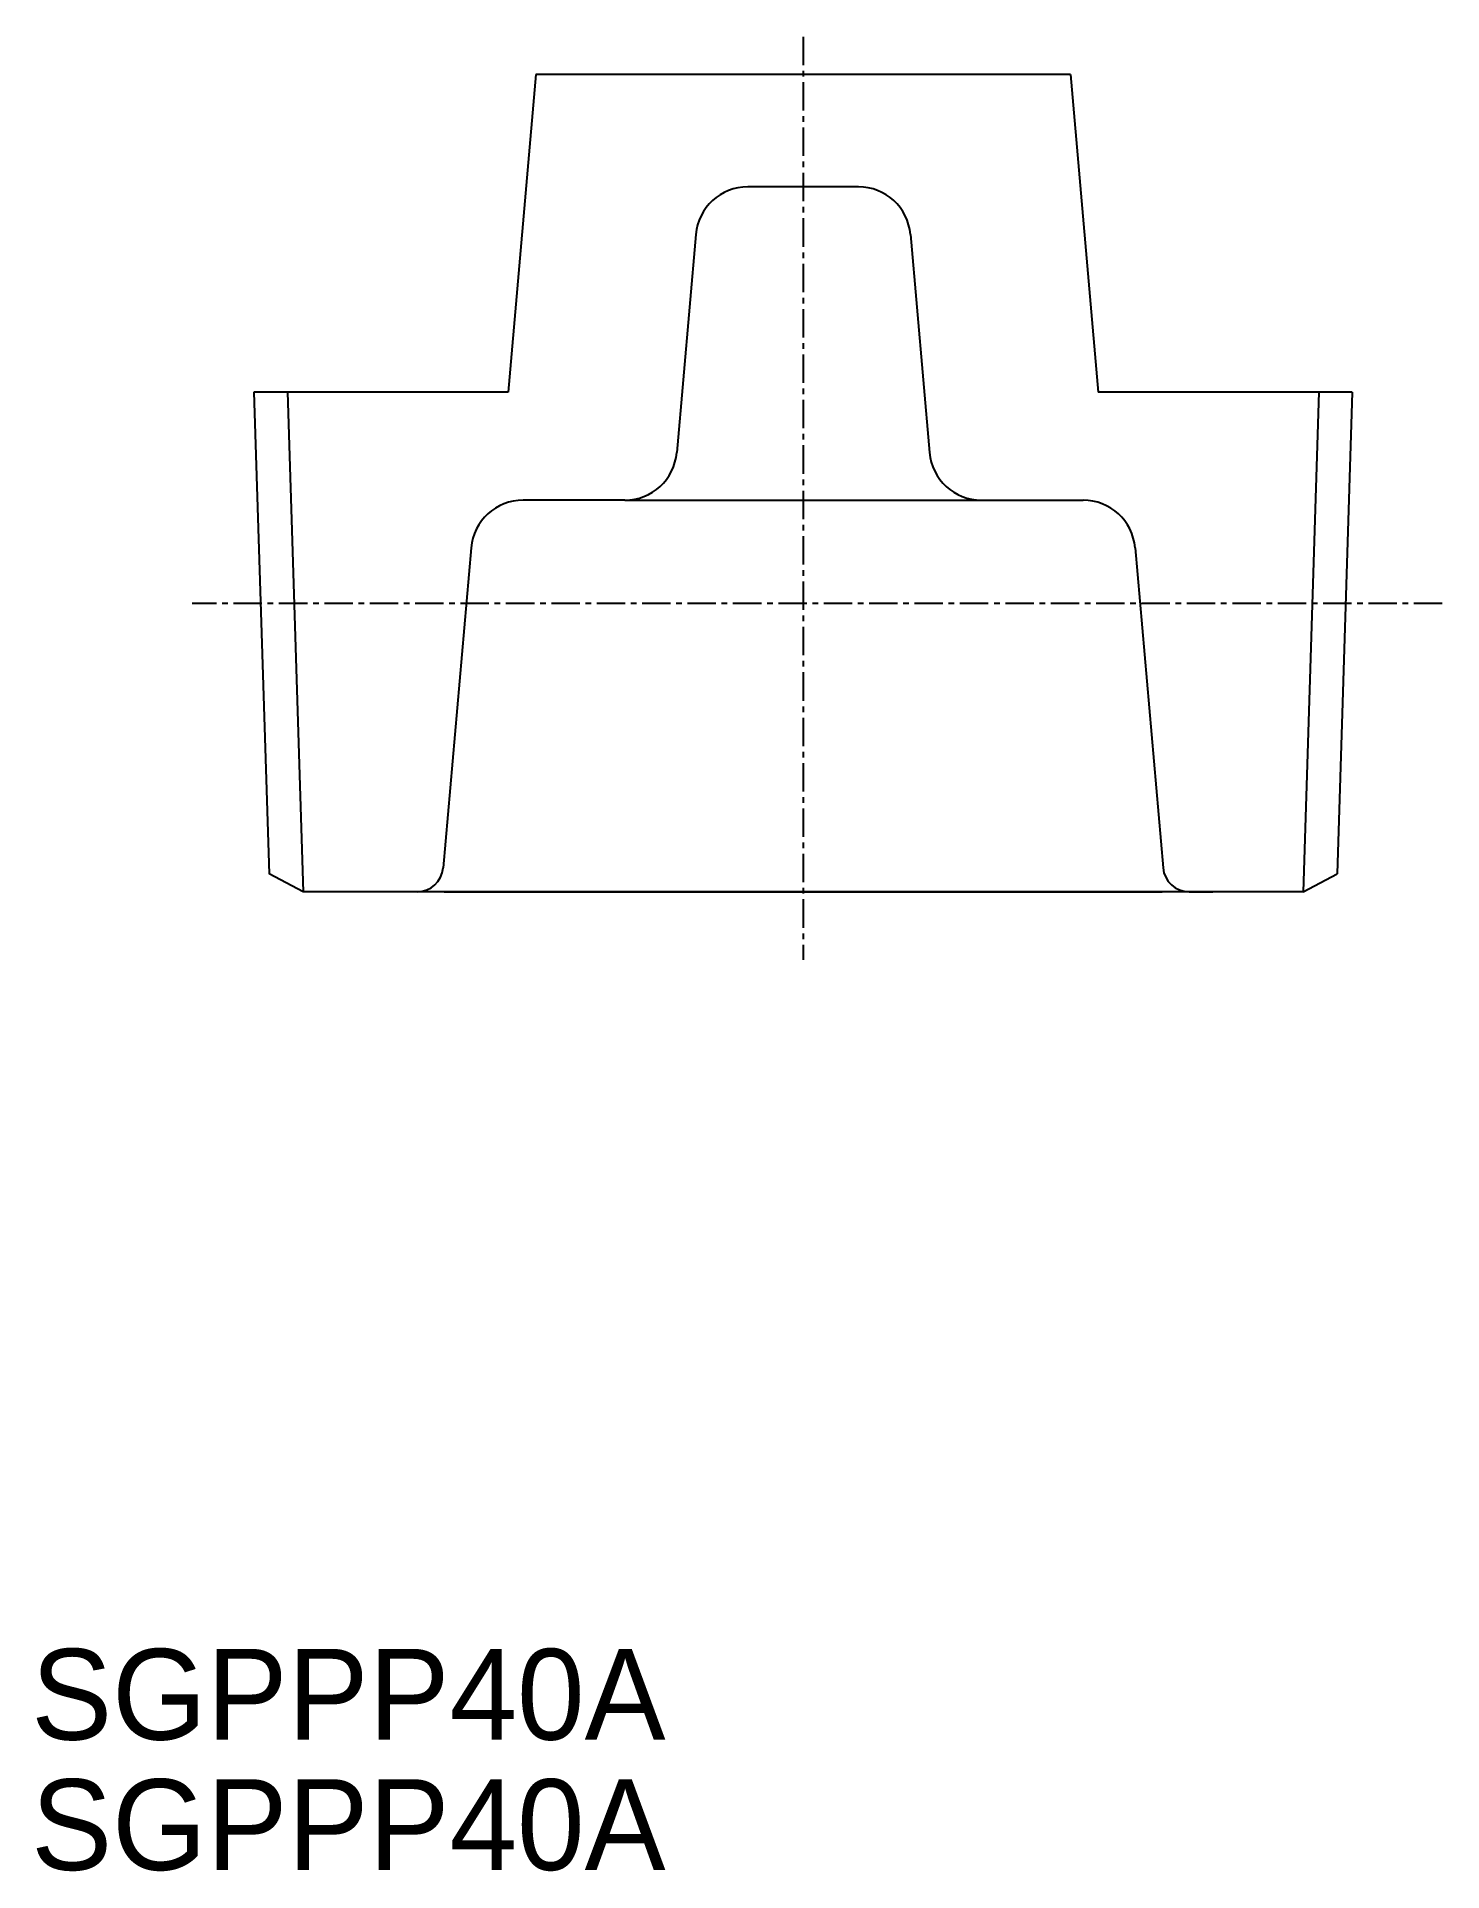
# Model space of a CAD drawing. Extents: x 52.2 to 114.1, y 60.8 to 141.6.
import ezdxf

# ---------------------------------------------------------------- set-up
doc = ezdxf.new("R2010")
doc.units = 0
doc.linetypes.add('CENTER', pattern=[2, 1.25, -0.25, 0.25, -0.25])
doc.layers.get('0').update_dxf_attribs({"linetype": 'CONTINUOUS'})
doc.layers.add('CENTER', color=1, linetype='CENTER')

msp = doc.modelspace()

# ---------------------------------------------------------------- linework, layer by layer
at = {"color": 7, "linetype": 'CONTINUOUS'}
for p, q in [((74.149, 139.909), (72.925, 125.909)), ((97.7, 139.909), (74.149, 139.909)), ((97.7, 139.909), (98.925, 125.909)), ((88.36, 134.959), (83.489, 134.959)), ((81.198, 132.859), (80.358, 123.258)), ((90.651, 132.859), (91.491, 123.258)), ((61.732, 125.909), (62.395, 104.692)), ((72.925, 125.909), (61.732, 125.909)), ((110.117, 125.909), (98.925, 125.909)), ((110.117, 125.909), (109.454, 104.692)), ((78.067, 121.159), (73.591, 121.159)), ((78.067, 121.159), (93.782, 121.159)), ((93.782, 121.159), (98.258, 121.159)), ((71.3, 119.059), (70.066, 104.959)), ((100.549, 119.059), (101.783, 104.959)), ((63.899, 103.909), (62.395, 104.692)), ((107.95, 103.909), (109.454, 104.692)), ((107.95, 103.909), (63.899, 103.909)), ((106.004, 103.909), (65.845, 103.909)), ((68.921, 103.909), (67.881, 103.909)), ((70.104, 103.909), (101.745, 103.909)), ((102.928, 103.909), (103.968, 103.909))]:
    msp.add_line(p, q, dxfattribs=at)
at = {"color": 3, "linetype": 'CONTINUOUS'}
for p, q in [((63.211, 125.909), (63.899, 103.909)), ((108.638, 125.909), (107.95, 103.909))]:
    msp.add_line(p, q, dxfattribs=at)
at = {"color": 7, "linetype": 'CONTINUOUS'}
for centre, radius, start, end in [((83.489, 132.659), 2.3, 90, 175), ((88.36, 132.659), 2.3, 5, 90), ((78.067, 123.459), 2.3, 270, 355), ((93.782, 123.459), 2.3, 185, 270), ((73.591, 118.859), 2.3, 90, 175), ((98.258, 118.859), 2.3, 5, 90), ((68.921, 105.059), 1.15, 270, 355), ((102.928, 105.059), 1.15, 185, 270)]:
    msp.add_arc(centre, radius, start, end, dxfattribs=at)
at = {"layer": 'CENTER', "color": 1, "linetype": 'CENTER'}
for p, q in [((85.925, 141.575), (85.925, 100.909)), ((114.084, 116.609), (59.012, 116.609))]:
    msp.add_line(p, q, dxfattribs=at)

# ---------------------------------------------------------------- texts
at = {"color": 7, "linetype": 'CONTINUOUS'}
for p in [(51.916, 66.554), (51.916, 60.813)]:
    msp.add_text('SGPPP40A', height=4, dxfattribs=at).set_placement(p)

doc.saveas('drawing.dxf')
